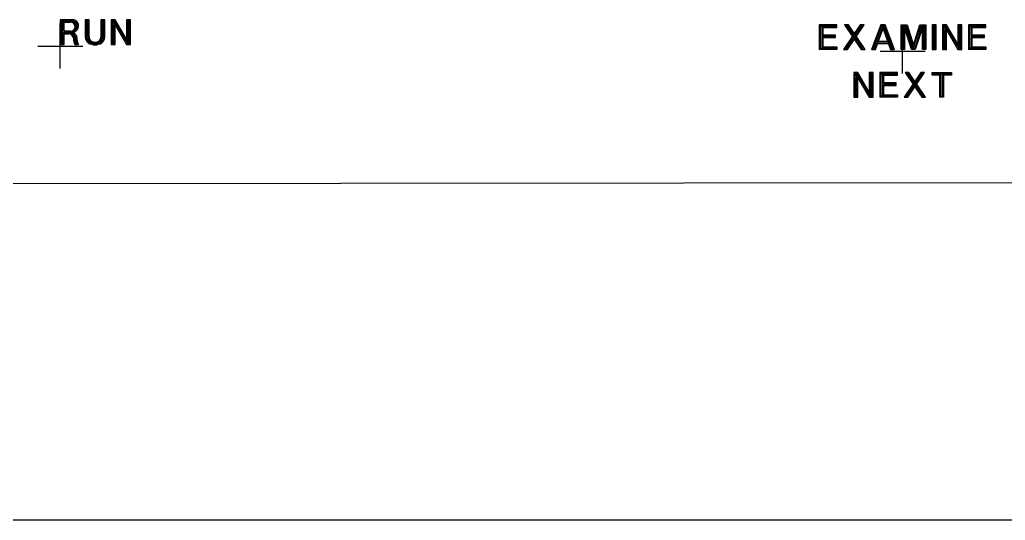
# Model space of a CAD drawing. Header units: millimetres. Extents: x -1 to 346, y -1 to 125.
# Drawn here: x 78.8 to 139.9, y 0 to 31 of the extents above; entities that cross this region are included whole.
import ezdxf

# ---------------------------------------------------------------- set-up
doc = ezdxf.new("R2010")
doc.units = ezdxf.units.MM
for name, color, linetype in [('Contour', 7, 'CONTINUOUS'), ('Engraving', 7, 'CONTINUOUS'), ('Reference_points', 1, 'CONTINUOUS')]:
    doc.layers.add(name, color=color, linetype=linetype)

msp = doc.modelspace()

# ---------------------------------------------------------------- linework, layer by layer
at = {"layer": 'Contour', "color": 7, "linetype": 'CONTINUOUS'}
msp.add_line((346, 0), (0, 0), dxfattribs=at)
at = {"layer": 'Engraving', "color": 255, "linetype": 'CONTINUOUS'}
for p, q in [((82.114, 30.993), (81.35, 30.993)), ((81.35, 30.993), (81.35, 29.465)), ((82.08217, 30.92933), (81.42958, 30.92933)), ((81.42958, 30.92933), (81.42958, 29.49683)), ((81.50917, 29.49683), (81.50917, 30.88158)), ((81.50917, 30.88158), (82.08217, 30.88158)), ((81.58875, 30.27675), (81.58875, 30.83383)), ((81.58875, 30.83383), (81.98667, 30.83383)), ((83.13267, 30.992), (82.89392, 30.992)), ((82.89392, 30.992), (82.89392, 29.90967)), ((83.05308, 30.94425), (82.9735, 30.94425)), ((82.9735, 30.94425), (82.9735, 29.90967)), ((83.05308, 30.94425), (83.13267, 30.992)), ((83.05308, 29.90967), (83.05308, 30.94425)), ((83.13267, 29.90967), (83.13267, 30.992)), ((84.10358, 30.992), (83.86483, 30.992)), ((83.86483, 30.992), (83.86483, 29.90967)), ((84.024, 30.94425), (83.94442, 30.94425)), ((83.94442, 30.94425), (83.94442, 29.90967)), ((84.024, 29.90967), (84.024, 30.94425)), ((84.10358, 29.90967), (84.10358, 30.992)), ((84.73975, 30.992), (84.501, 30.992)), ((84.501, 30.992), (84.501, 29.464)), ((84.58058, 29.49583), (84.58058, 30.94425)), ((84.58058, 30.94425), (84.66017, 30.94425)), ((84.73975, 30.67367), (84.61242, 30.88058)), ((84.61242, 30.88058), (84.66017, 30.801)), ((84.66017, 30.94425), (85.53558, 29.49583)), ((84.66017, 30.801), (84.66017, 29.49583)), ((84.66017, 29.49583), (84.66017, 30.67367)), ((84.66017, 30.67367), (84.73975, 30.67367)), ((85.456, 29.78233), (84.73975, 30.992)), ((84.73975, 29.464), (84.73975, 30.67367)), ((84.73975, 30.67367), (85.456, 29.464)), ((85.69475, 30.992), (85.456, 30.992)), ((85.456, 30.992), (85.456, 29.78233)), ((85.61517, 30.94425), (85.53558, 30.94425)), ((85.53558, 30.94425), (85.53558, 29.655)), ((85.61517, 29.49583), (85.61517, 30.94425)), ((85.69475, 29.464), (85.69475, 30.992)), ((128.4175, 30.63225), (128.33792, 30.68)), ((128.33792, 30.68), (128.33792, 29.152)), ((129.42025, 30.68), (128.33792, 30.68)), ((128.33792, 30.68), (128.57667, 30.52083)), ((128.57667, 30.52083), (128.33792, 30.68)), ((128.4175, 30.63225), (129.3725, 30.63225)), ((128.4175, 29.19975), (128.4175, 30.63225)), ((129.3725, 30.56858), (128.49708, 30.56858)), ((128.49708, 30.56858), (128.49708, 29.99558)), ((128.57667, 30.04333), (128.57667, 30.52083)), ((128.57667, 30.52083), (129.42025, 30.52083)), ((129.3725, 30.63225), (129.3725, 30.56858)), ((129.42025, 30.52083), (129.42025, 30.68)), ((130.8695, 30.68), (129.83492, 29.152)), ((130.01, 30.63225), (129.89858, 30.68)), ((129.89858, 30.68), (130.93317, 29.152)), ((130.13733, 30.68), (129.89858, 30.68)), ((130.91725, 30.63225), (129.94633, 29.19975)), ((130.01, 30.63225), (130.98092, 29.19975)), ((130.08958, 30.63225), (130.01, 30.63225)), ((130.02592, 29.19975), (130.99683, 30.63225)), ((130.07367, 29.152), (131.10825, 30.68)), ((131.0605, 29.19975), (130.08958, 30.63225)), ((131.17192, 29.152), (130.13733, 30.68)), ((131.10825, 30.68), (130.8695, 30.68)), ((130.99683, 30.63225), (130.91725, 30.63225)), ((132.143, 30.68), (131.57, 29.152)), ((131.6655, 29.19975), (132.20667, 30.64817)), ((132.28625, 30.64817), (131.74508, 29.19975)), ((132.41358, 30.68), (132.143, 30.68)), ((132.20667, 30.64817), (132.74783, 29.152)), ((132.28625, 30.64817), (132.8115, 29.19975)), ((132.34992, 30.64817), (132.28625, 30.64817)), ((132.89108, 29.19975), (132.34992, 30.64817)), ((132.98658, 29.152), (132.41358, 30.68)), ((133.46458, 30.61533), (133.40092, 30.679)), ((133.40092, 30.679), (133.767, 30.679)), ((133.40092, 29.151), (133.40092, 30.679)), ((133.51233, 30.56758), (133.46458, 30.61533)), ((133.46458, 30.61533), (133.71925, 30.61533)), ((133.46458, 29.19875), (133.46458, 30.61533)), ((133.51233, 29.21467), (133.51233, 30.56758)), ((133.65558, 30.56758), (133.54417, 30.56758)), ((133.54417, 30.56758), (133.54417, 29.19875)), ((134.03758, 29.151), (133.60783, 30.51983)), ((133.60783, 30.51983), (133.60783, 29.151)), ((134.08533, 29.21467), (133.65558, 30.56758)), ((133.71925, 30.61533), (134.13308, 29.31017)), ((133.767, 30.679), (134.16492, 29.42158)), ((134.16492, 29.42158), (134.56283, 30.679)), ((134.19675, 29.31017), (134.61058, 30.61533)), ((134.65833, 30.56758), (134.2445, 29.21467)), ((134.722, 30.51983), (134.27633, 29.151)), ((134.56283, 30.679), (134.92892, 30.679)), ((134.61058, 30.61533), (134.86525, 30.61533)), ((134.76975, 30.56758), (134.65833, 30.56758)), ((134.722, 29.151), (134.722, 30.51983)), ((134.76975, 29.19875), (134.76975, 30.56758)), ((134.83342, 30.5835), (134.80158, 30.5835)), ((134.80158, 30.5835), (134.80158, 29.19875)), ((134.83342, 29.19875), (134.83342, 30.5835)), ((134.86525, 30.61533), (134.86525, 29.19875)), ((134.92892, 30.679), (134.92892, 29.151)), ((135.56475, 30.679), (135.326, 30.679)), ((135.326, 30.679), (135.326, 29.151)), ((135.40558, 30.63125), (135.40558, 29.18283)), ((135.48517, 30.63125), (135.56475, 30.679)), ((135.48517, 29.18283), (135.48517, 30.63125)), ((135.56475, 29.151), (135.56475, 30.679)), ((136.20075, 30.679), (135.962, 30.679)), ((135.962, 30.679), (135.962, 29.151)), ((136.04158, 29.18283), (136.04158, 30.63125)), ((136.04158, 30.63125), (136.12117, 30.63125)), ((136.20075, 30.36067), (136.07342, 30.56758)), ((136.07342, 30.56758), (136.12117, 30.488)), ((136.12117, 30.63125), (136.99658, 29.18283)), ((136.917, 29.46933), (136.20075, 30.679)), ((137.15575, 30.679), (136.917, 30.679)), ((136.917, 30.679), (136.917, 29.46933)), ((137.07617, 30.63125), (136.99658, 30.63125)), ((136.99658, 30.63125), (136.99658, 29.342)), ((137.07617, 29.18283), (137.07617, 30.63125)), ((137.15575, 29.151), (137.15575, 30.679)), ((137.6485, 30.63025), (137.56892, 30.678)), ((137.56892, 30.678), (137.56892, 29.15)), ((138.65125, 30.678), (137.56892, 30.678)), ((137.56892, 30.678), (137.80767, 30.51883)), ((137.80767, 30.51883), (137.56892, 30.678)), ((137.6485, 30.63025), (138.6035, 30.63025)), ((137.6485, 29.19775), (137.6485, 30.63025)), ((138.6035, 30.56658), (137.72808, 30.56658)), ((137.72808, 30.56658), (137.72808, 29.99358)), ((137.80767, 30.04133), (137.80767, 30.51883)), ((137.80767, 30.51883), (138.65125, 30.51883)), ((138.6035, 30.63025), (138.6035, 30.56658)), ((138.65125, 30.51883), (138.65125, 30.678)), ((81.98667, 30.27675), (81.58875, 30.27675)), ((81.58875, 30.16533), (81.58875, 30.229)), ((81.58875, 30.229), (81.97075, 30.229)), ((81.97075, 30.16533), (81.58875, 30.16533)), ((81.58875, 29.465), (81.58875, 30.11758)), ((81.58875, 30.11758), (81.87525, 30.11758)), ((82.12992, 30.26083), (81.98667, 30.27675)), ((81.98667, 30.27675), (82.05033, 30.19717)), ((128.49708, 29.99558), (129.30883, 29.99558)), ((129.30883, 29.93192), (128.49708, 29.93192)), ((128.49708, 29.93192), (128.49708, 29.26342)), ((129.34067, 30.04333), (128.57667, 30.04333)), ((129.30883, 29.99558), (129.30883, 29.93192)), ((129.34067, 29.88417), (129.34067, 30.04333)), ((131.80875, 29.152), (132.27033, 30.42533)), ((132.27033, 30.42533), (131.98383, 29.66133)), ((136.12117, 30.488), (136.12117, 29.18283)), ((136.12117, 29.18283), (136.12117, 30.36067)), ((136.12117, 30.36067), (136.20075, 30.36067)), ((136.20075, 29.151), (136.20075, 30.36067)), ((136.20075, 30.36067), (136.917, 29.151)), ((137.72808, 29.99358), (138.53983, 29.99358)), ((138.53983, 29.92992), (137.72808, 29.92992)), ((137.72808, 29.92992), (137.72808, 29.26142)), ((138.57167, 30.04133), (137.80767, 30.04133)), ((138.53983, 29.99358), (138.53983, 29.92992)), ((138.57167, 29.88217), (138.57167, 30.04133)), ((81.35, 29.465), (81.58875, 29.465)), ((81.42958, 29.49683), (81.50917, 29.49683)), ((82.25725, 29.465), (82.28908, 29.51275)), ((82.25725, 29.465), (82.48008, 29.465)), ((82.28908, 29.79925), (82.33683, 29.49683)), ((82.33683, 29.49683), (82.38458, 29.48092)), ((82.41642, 29.60825), (82.4005, 29.83108)), ((84.501, 29.464), (84.73975, 29.464)), ((85.58333, 29.57542), (85.456, 29.78233)), ((85.456, 29.464), (85.69475, 29.464)), ((85.53558, 29.655), (85.58333, 29.57542)), ((85.53558, 29.49583), (85.61517, 29.49583)), ((128.33792, 29.152), (128.57667, 29.31117)), ((128.33792, 29.152), (128.57667, 29.31117)), ((128.57667, 29.31117), (128.57667, 29.88417)), ((128.57667, 29.88417), (129.34067, 29.88417)), ((128.57667, 29.31117), (129.42025, 29.31117)), ((129.42025, 29.31117), (129.42025, 29.152)), ((131.952, 29.61358), (131.93608, 29.54992)), ((131.93608, 29.54992), (132.6205, 29.54992)), ((132.6205, 29.50217), (131.93608, 29.50217)), ((132.58867, 29.61358), (131.952, 29.61358)), ((131.98383, 29.66133), (132.57275, 29.66133)), ((132.57275, 29.66133), (132.58867, 29.61358)), ((132.6205, 29.54992), (132.6205, 29.50217)), ((134.13308, 29.31017), (134.19675, 29.31017)), ((134.16492, 29.42158), (134.16492, 29.151)), ((134.21267, 29.26242), (134.16492, 29.42158)), ((137.04433, 29.26242), (136.917, 29.46933)), ((136.99658, 29.342), (137.04433, 29.26242)), ((137.56892, 29.15), (137.80767, 29.30917)), ((137.56892, 29.15), (137.80767, 29.30917)), ((137.80767, 29.30917), (137.80767, 29.88217)), ((137.80767, 29.88217), (138.57167, 29.88217)), ((137.80767, 29.30917), (138.65125, 29.30917)), ((138.65125, 29.30917), (138.65125, 29.15)), ((129.42025, 29.152), (128.33792, 29.152)), ((129.38842, 29.19975), (128.4175, 29.19975)), ((128.49708, 29.26342), (129.38842, 29.26342)), ((129.38842, 29.26342), (129.38842, 29.19975)), ((129.94633, 29.19975), (129.83492, 29.152)), ((129.83492, 29.152), (130.07367, 29.152)), ((129.94633, 29.19975), (130.02592, 29.19975)), ((130.93317, 29.152), (131.17192, 29.152)), ((130.98092, 29.19975), (131.0605, 29.19975)), ((131.57, 29.152), (131.80875, 29.152)), ((131.74508, 29.19975), (131.6655, 29.19975)), ((132.74783, 29.152), (132.98658, 29.152)), ((132.8115, 29.19975), (132.89108, 29.19975)), ((133.60783, 29.151), (133.40092, 29.151)), ((133.54417, 29.19875), (133.46458, 29.19875)), ((134.27633, 29.151), (134.03758, 29.151)), ((134.2445, 29.21467), (134.08533, 29.21467)), ((134.16492, 29.151), (134.11717, 29.26242)), ((134.11717, 29.26242), (134.21267, 29.26242)), ((134.92892, 29.151), (134.722, 29.151)), ((134.80158, 29.19875), (134.76975, 29.19875)), ((134.86525, 29.19875), (134.83342, 29.19875)), ((135.326, 29.151), (135.56475, 29.151)), ((135.40558, 29.18283), (135.48517, 29.18283)), ((135.962, 29.151), (136.20075, 29.151)), ((136.917, 29.151), (137.15575, 29.151)), ((136.99658, 29.18283), (137.07617, 29.18283)), ((138.65125, 29.15), (137.56892, 29.15)), ((138.61942, 29.19775), (137.6485, 29.19775)), ((137.72808, 29.26142), (138.61942, 29.26142)), ((138.61942, 29.26142), (138.61942, 29.19775)), ((130.71675, 27.717), (130.478, 27.717)), ((130.478, 27.717), (130.478, 26.189)), ((130.55758, 26.22083), (130.55758, 27.66925)), ((130.55758, 27.66925), (130.63717, 27.66925)), ((130.71675, 27.39867), (130.58942, 27.60558)), ((130.58942, 27.60558), (130.63717, 27.526)), ((130.63717, 27.66925), (131.51258, 26.22083)), ((130.63717, 27.526), (130.63717, 26.22083)), ((131.433, 26.50733), (130.71675, 27.717)), ((131.67175, 27.717), (131.433, 27.717)), ((131.433, 27.717), (131.433, 26.50733)), ((131.59217, 27.66925), (131.51258, 27.66925)), ((131.51258, 27.66925), (131.51258, 26.38)), ((131.59217, 26.22083), (131.59217, 27.66925)), ((131.67175, 26.189), (131.67175, 27.717)), ((132.1655, 27.66925), (132.08592, 27.717)), ((132.08592, 27.717), (132.08592, 26.189)), ((133.16825, 27.717), (132.08592, 27.717)), ((132.08592, 27.717), (132.32467, 27.55783)), ((132.32467, 27.55783), (132.08592, 27.717)), ((132.1655, 27.66925), (133.1205, 27.66925)), ((132.1655, 26.23675), (132.1655, 27.66925)), ((133.1205, 27.60558), (132.24508, 27.60558)), ((132.24508, 27.60558), (132.24508, 27.03258)), ((132.32467, 27.08033), (132.32467, 27.55783)), ((132.32467, 27.55783), (133.16825, 27.55783)), ((133.1205, 27.66925), (133.1205, 27.60558)), ((133.16825, 27.55783), (133.16825, 27.717)), ((134.6175, 27.717), (133.58292, 26.189)), ((133.758, 27.66925), (133.64658, 27.717)), ((133.64658, 27.717), (134.68117, 26.189)), ((133.88533, 27.717), (133.64658, 27.717)), ((134.66525, 27.66925), (133.69433, 26.23675)), ((133.758, 27.66925), (134.72892, 26.23675)), ((133.83758, 27.66925), (133.758, 27.66925)), ((133.77392, 26.23675), (134.74483, 27.66925)), ((133.82167, 26.189), (134.85625, 27.717)), ((134.8085, 26.23675), (133.83758, 27.66925)), ((134.91992, 26.189), (133.88533, 27.717)), ((134.85625, 27.717), (134.6175, 27.717)), ((134.74483, 27.66925), (134.66525, 27.66925)), ((135.317, 27.55783), (135.317, 27.717)), ((135.317, 27.717), (136.51075, 27.717)), ((135.7945, 27.55783), (135.317, 27.55783)), ((135.38067, 27.60558), (135.38067, 27.66925)), ((135.38067, 27.66925), (136.44708, 27.66925)), ((135.90592, 27.60558), (135.38067, 27.60558)), ((135.87408, 27.60558), (135.7945, 27.55783)), ((135.7945, 26.189), (135.7945, 27.55783)), ((135.87408, 26.22083), (135.87408, 27.60558)), ((136.44708, 27.60558), (135.95367, 27.60558)), ((135.95367, 27.60558), (135.95367, 26.22083)), ((136.51075, 27.55783), (136.03325, 27.55783)), ((136.03325, 27.55783), (136.03325, 26.189)), ((136.44708, 27.66925), (136.44708, 27.60558)), ((136.51075, 27.717), (136.51075, 27.55783)), ((130.63717, 26.22083), (130.63717, 27.39867)), ((130.63717, 27.39867), (130.71675, 27.39867)), ((130.71675, 26.189), (130.71675, 27.39867)), ((130.71675, 27.39867), (131.433, 26.189)), ((132.24508, 27.03258), (133.05683, 27.03258)), ((133.05683, 26.96892), (132.24508, 26.96892)), ((132.24508, 26.96892), (132.24508, 26.30042)), ((133.08867, 27.08033), (132.32467, 27.08033)), ((132.32467, 26.34817), (132.32467, 26.92117)), ((132.32467, 26.92117), (133.08867, 26.92117)), ((133.05683, 27.03258), (133.05683, 26.96892)), ((133.08867, 26.92117), (133.08867, 27.08033)), ((131.56033, 26.30042), (131.433, 26.50733)), ((131.51258, 26.38), (131.56033, 26.30042)), ((132.08592, 26.189), (132.32467, 26.34817)), ((132.08592, 26.189), (132.32467, 26.34817)), ((133.13642, 26.23675), (132.1655, 26.23675)), ((132.24508, 26.30042), (133.13642, 26.30042)), ((132.32467, 26.34817), (133.16825, 26.34817)), ((133.13642, 26.30042), (133.13642, 26.23675)), ((133.16825, 26.34817), (133.16825, 26.189)), ((133.69433, 26.23675), (133.58292, 26.189)), ((133.69433, 26.23675), (133.77392, 26.23675)), ((134.72892, 26.23675), (134.8085, 26.23675)), ((130.478, 26.189), (130.71675, 26.189)), ((131.433, 26.189), (131.67175, 26.189)), ((131.51258, 26.22083), (131.59217, 26.22083)), ((133.16825, 26.189), (132.08592, 26.189)), ((133.58292, 26.189), (133.82167, 26.189)), ((134.68117, 26.189), (134.91992, 26.189)), ((136.03325, 26.189), (135.7945, 26.189)), ((135.95367, 26.22083), (135.87408, 26.22083))]:
    msp.add_line(p, q, dxfattribs=at)
at = {"layer": 'Engraving', "color": 7, "linetype": 'CONTINUOUS'}
msp.add_line((0.20205, 20.80332), (345.78795, 21.06268), dxfattribs=at)
at = {"layer": 'Engraving', "color": 255, "linetype": 'CONTINUOUS'}
for centre, radius, start, end in [((81.98667, 30.55529), 0.27854, -90, 90), ((82.0526, 30.62465), 0.42749, 269.69622, 360.30378), ((82.07217, 30.58893), 0.34055, 316.92169, 448.31804), ((82.01124, 30.56392), 0.32549, -68.61584, 77.41325), ((82.11593, 30.62885), 0.36416, 359.69622, 450.30378), ((81.87331, 29.82856), 0.28903, 3.65738, 89.61577), ((81.9834, 30.73936), 0.51052, 268.58041, 311.38581), ((81.97583, 29.8042), 0.36117, 1.73985, 90.80621), ((81.70841, 29.69599), 0.53769, 7.6341, 60.7973), ((81.86816, 29.75468), 0.42327, 6.04434, 75.97384), ((82.01786, 29.81559), 0.38296, 2.31852, 85.13542), ((83.31479, 29.91206), 0.42088, 180.32577, 236.89515), ((83.32907, 29.91174), 0.35558, 180.33465, 230.06759), ((83.41346, 29.93955), 0.36162, 184.74004, 236.19105), ((83.41105, 29.90959), 0.27838, 179.98345, 233.14665), ((83.58645, 29.90959), 0.27838, -53.14665, 0.01655), ((83.62137, 29.90748), 0.32306, -56.18196, 0.38742), ((83.66843, 29.91174), 0.35558, 309.93241, 359.66535), ((83.68271, 29.91206), 0.42088, 303.10485, 359.67423), ((83.69138, 29.92945), 1.53185, 183.08549, 192.10379), ((82.57161, 29.69049), 0.38687, 192.27336, 215.65162), ((83.1591, 29.80769), 0.91865, 182.51255, 198.72676), ((84.1255, 29.90015), 1.79068, 182.72035, 193.53985), ((82.63099, 29.61784), 0.21479, 182.55979, 225.36519), ((83.49875, 30.20944), 0.77051, 237.51424, 302.48576), ((83.49875, 30.11632), 0.62136, 230.17875, 309.82125), ((83.50671, 30.07331), 0.52465, 235.85796, 304.14204), ((83.49875, 30.02975), 0.42714, 233.401, 306.599)]:
    msp.add_arc(centre, radius, start, end, dxfattribs=at)
at = {"layer": 'Reference_points', "color": 1, "linetype": 'CONTINUOUS'}
for p, q in [((81.349, 27.975), (81.349, 30.755)), ((133.494, 27.662), (133.494, 30.442)), ((79.959, 29.365), (82.739, 29.365)), ((132.104, 29.052), (134.884, 29.052))]:
    msp.add_line(p, q, dxfattribs=at)

doc.saveas('drawing.dxf')
